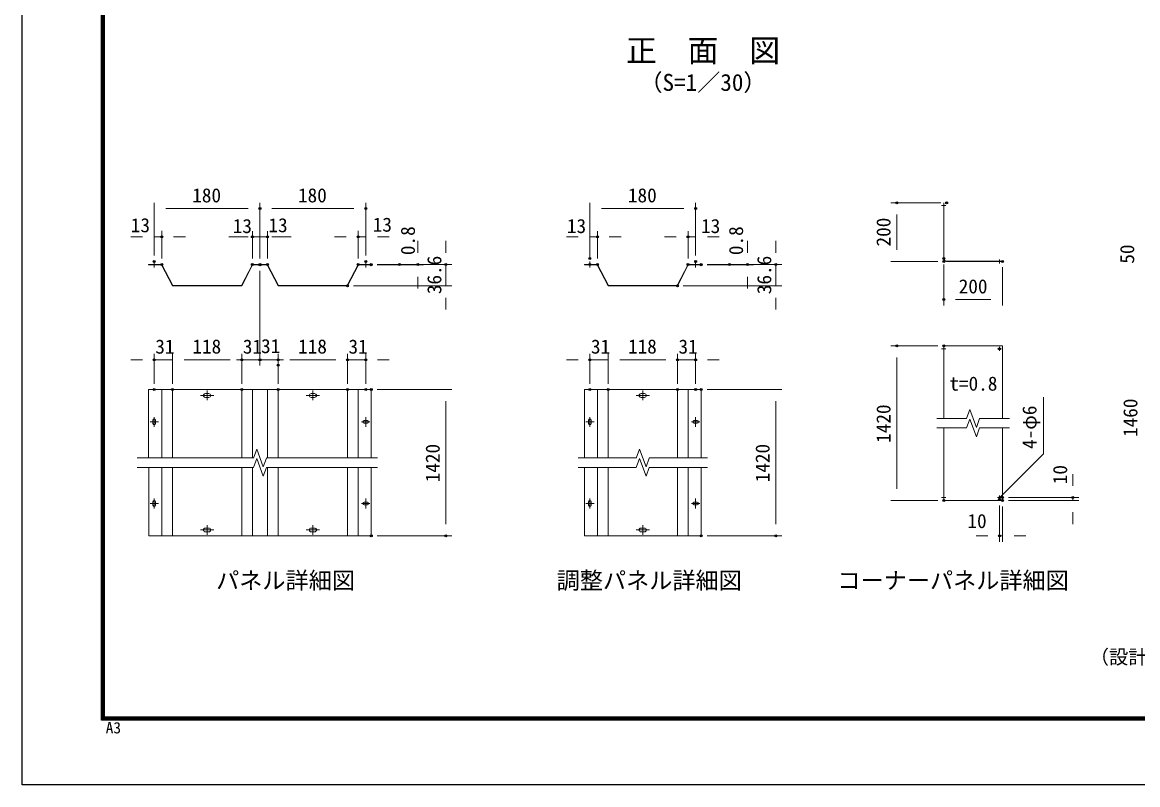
# Model space of a CAD drawing. Units: millimetres, scale not verified. Extents: x -6300 to 6300, y -4455 to 4455.
# Drawn here: x -6300 to -604, y -4455 to -561 of the extents above; entities that cross this region are included whole.
import ezdxf
from ezdxf.enums import TextEntityAlignment as Align

# ---------------------------------------------------------------- set-up
doc = ezdxf.new("R2010")
doc.units = ezdxf.units.MM
doc.header["$LTSCALE"] = 20
doc.header["$PDMODE"] = 32
doc.header["$PDSIZE"] = 10
doc.linetypes.add('DASHED', pattern=[7.5, 6, -1.5])
doc.linetypes.add('USER1', pattern=[50.8, 31.75, -6.35, 6.35, -6.35])
for name, color, linetype, lineweight in [('0-1_D-STR1', 1, 'Continuous', 25), ('0-2_D-BMK', 2, 'USER1', 13), ('0-4_D-STR2', 7, 'Continuous', 13), ('0-5_D-STR-DIM', 7, 'Continuous', 13), ('0-6_D-STR-TXT', 7, 'Continuous', 13), ('0-7_D-TTL-TXT', 7, 'Continuous', 25), ('0-8_0', 7, 'Continuous', 25), ('0-A_D-TTL', 7, 'Continuous', 25)]:
    doc.layers.add(name, color=color, linetype=linetype, lineweight=lineweight)
doc.layers.add('0-9_Defpoints', color=8, linetype='Continuous')
doc.styles.add('ＭＳ ゴシック', font='')
doc.styles.get('ＭＳ ゴシック').set_extended_font_data('MS Gothic')

msp = doc.modelspace()

# ---------------------------------------------------------------- linework, layer by layer
at = {"layer": '0-1_D-STR1'}
msp.add_circle((-1309.35, -2228.44), 4.5, dxfattribs=at)
at = {"layer": '0-2_D-BMK'}
for p, q in [((-1604.85, -1497.27), (-1583.85, -1497.27)), ((-5626.23, -1782.6), (-5626.23, -1812.6)), ((-4546.23, -1782.6), (-4546.23, -1812.6)), ((-3401.24, -1782.6), (-3401.24, -1812.6)), ((-2861.24, -1782.6), (-2861.24, -1812.6)), ((-1309.35, -1771.77), (-1309.35, -1792.77)), ((-1309.35, -2217.94), (-1309.35, -2238.94)), ((-1604.85, -2228.44), (-1583.85, -2228.44)), ((-1319.85, -2228.44), (-1298.85, -2228.44)), ((-5356.23, -2441.89), (-5356.23, -2491.39)), ((-4816.23, -2441.89), (-4816.23, -2491.39)), ((-3131.24, -2441.89), (-3131.24, -2491.39)), ((-5389.83, -2466.64), (-5322.63, -2466.64)), ((-4782.63, -2466.64), (-4849.83, -2466.64)), ((-3097.64, -2466.64), (-3164.84, -2466.64)), ((-5604.78, -2601.64), (-5647.68, -2601.64)), ((-5626.23, -2576.89), (-5626.23, -2626.39)), ((-4524.78, -2601.64), (-4567.68, -2601.64)), ((-4546.23, -2576.89), (-4546.23, -2626.39)), ((-3422.69, -2601.64), (-3379.79, -2601.64)), ((-3401.24, -2576.89), (-3401.24, -2626.39)), ((-2839.79, -2601.64), (-2882.69, -2601.64)), ((-2861.24, -2576.89), (-2861.24, -2626.39)), ((-5604.78, -3018.64), (-5647.68, -3018.64)), ((-5626.23, -2993.89), (-5626.23, -3043.39)), ((-4524.78, -3018.64), (-4567.68, -3018.64)), ((-4546.23, -2993.89), (-4546.23, -3043.39)), ((-3422.69, -3018.64), (-3379.79, -3018.64)), ((-3401.24, -2993.89), (-3401.24, -3043.39)), ((-2839.79, -3018.64), (-2882.69, -3018.64)), ((-2861.24, -2993.89), (-2861.24, -3043.39)), ((-1604.85, -2988.64), (-1583.85, -2988.64)), ((-1319.85, -2988.64), (-1298.85, -2988.64)), ((-1309.35, -2999.14), (-1309.35, -2978.14)), ((-5356.23, -3178.39), (-5356.23, -3128.89)), ((-4816.23, -3178.39), (-4816.23, -3128.89)), ((-3131.24, -3178.39), (-3131.24, -3128.89)), ((-5389.83, -3153.64), (-5322.63, -3153.64)), ((-4782.63, -3153.64), (-4849.83, -3153.64)), ((-3097.64, -3153.64), (-3164.84, -3153.64))]:
    msp.add_line(p, q, dxfattribs=at)
at = {"layer": '0-4_D-STR2'}
for p, q in [((-1594.35, -1767.27), (-1594.35, -1482.27)), ((-1593.15, -1482.27), (-1594.35, -1482.27)), ((-1593.15, -1767.27), (-1593.15, -1482.27)), ((-1579.35, -1781.07), (-1294.35, -1781.07)), ((-1594.35, -2584.54), (-1594.35, -2213.44)), ((-1594.35, -2213.44), (-1294.35, -2213.44)), ((-1294.35, -2584.54), (-1294.35, -2213.44)), ((-1594.35, -3003.64), (-1594.35, -2632.54)), ((-1294.35, -3003.64), (-1294.35, -2632.54)), ((-1594.35, -3003.64), (-1294.35, -3003.64))]:
    msp.add_line(p, q, dxfattribs=at)
at = {"layer": '0-4_D-STR2', "linetype": 'DASHED'}
for p, q in [((-1593.15, -2584.54), (-1593.15, -2213.44)), ((-1593.15, -3003.64), (-1593.15, -2632.54))]:
    msp.add_line(p, q, dxfattribs=at)
at = {"layer": '0-4_D-STR2'}
msp.add_lwpolyline([(-1579.35, -1782.27), (-1294.35, -1782.27), (-1294.35, -1781.07)], dxfattribs=at)
for radius in [15, 13.8]:
    msp.add_arc((-1579.35, -1767.27), radius, 180, 270, dxfattribs=at)
at = {"layer": '0-5_D-STR-DIM'}
for p, q in [((-5626.23, -1752.6), (-5626.23, -1482.27)), ((-5566.23, -1512.27), (-5146.23, -1512.27)), ((-5086.23, -1767.6), (-5086.23, -1482.27)), ((-5086.23, -1767.6), (-5086.23, -1482.27)), ((-5026.23, -1512.27), (-4606.23, -1512.27)), ((-4546.23, -1752.6), (-4546.23, -1482.27)), ((-3401.24, -1737.6), (-3401.24, -1482.27)), ((-3341.24, -1512.27), (-2921.24, -1512.27)), ((-2861.24, -1752.6), (-2861.24, -1482.27)), ((-1609.35, -1482.27), (-1864.35, -1482.27)), ((-1834.35, -1722.27), (-1834.35, -1542.27)), ((-5626.23, -1752.6), (-5626.23, -1626.36)), ((-5587.23, -1767.6), (-5587.23, -1626.36)), ((-5125.23, -1767.6), (-5125.23, -1627.12)), ((-5086.23, -1767.6), (-5086.23, -1627.12)), ((-5086.23, -1767.6), (-5086.23, -1627.12)), ((-5047.23, -1767.6), (-5047.23, -1627.12)), ((-4585.23, -1767.6), (-4585.23, -1626.36)), ((-4546.23, -1752.6), (-4546.23, -1626.36)), ((-3401.24, -1767.6), (-3401.24, -1627.12)), ((-3362.24, -1767.6), (-3362.24, -1627.12)), ((-2900.24, -1767.6), (-2900.24, -1627.12)), ((-2861.24, -1752.6), (-2861.24, -1627.12)), ((-5686.23, -1656.36), (-5746.23, -1656.36)), ((-5626.23, -1656.36), (-5587.23, -1656.36)), ((-5527.23, -1656.36), (-5467.23, -1656.36)), ((-5185.23, -1657.12), (-5245.23, -1657.12)), ((-5146.23, -1657.12), (-5206.23, -1657.12)), ((-5086.23, -1657.12), (-5125.23, -1657.12)), ((-5086.23, -1657.12), (-5047.23, -1657.12)), ((-5026.23, -1657.12), (-4966.23, -1657.12)), ((-4987.23, -1657.12), (-4927.23, -1657.12)), ((-4645.23, -1656.36), (-4705.23, -1656.36)), ((-4546.23, -1656.36), (-4585.23, -1656.36)), ((-4486.23, -1656.36), (-4426.23, -1656.36)), ((-4280.53, -1737.6), (-4280.53, -1677.6)), ((-4136.53, -1737.6), (-4136.53, -1677.6)), ((-3461.24, -1657.12), (-3521.24, -1657.12)), ((-3401.24, -1657.12), (-3362.24, -1657.12)), ((-3302.24, -1657.12), (-3242.24, -1657.12)), ((-2960.24, -1657.12), (-3020.24, -1657.12)), ((-2861.24, -1657.12), (-2900.24, -1657.12)), ((-2801.24, -1657.12), (-2741.24, -1657.12)), ((-2595.74, -1737.6), (-2595.74, -1677.6)), ((-2451.74, -1737.6), (-2451.74, -1677.6)), ((-5587.23, -1797.6), (-5654.73, -1797.6)), ((-5654.73, -1800), (-5654.73, -1797.6)), ((-5588.71, -1800), (-5654.73, -1800)), ((-5588.71, -1800), (-5533.23, -1907.4)), ((-5587.23, -1797.6), (-5531.74, -1905)), ((-5125.23, -1797.6), (-5180.71, -1905)), ((-5123.74, -1800), (-5179.23, -1907.4)), ((-5047.23, -1797.6), (-5125.23, -1797.6)), ((-5048.71, -1800), (-5123.74, -1800)), ((-5048.71, -1800), (-4993.23, -1907.4)), ((-5047.23, -1797.6), (-4991.74, -1905)), ((-4585.23, -1797.6), (-4640.71, -1905)), ((-4583.74, -1800), (-4639.23, -1907.4)), ((-4517.73, -1797.6), (-4585.23, -1797.6)), ((-4585.23, -1797.6), (-4517.73, -1797.6)), ((-4517.73, -1800), (-4583.74, -1800)), ((-4487.73, -1797.6), (-4250.53, -1797.6)), ((-4487.73, -1800), (-4250.53, -1800)), ((-4343.73, -1797.6), (-4106.53, -1797.6)), ((-4280.53, -1800), (-4280.53, -1797.6)), ((-4136.53, -1907.4), (-4136.53, -1797.6)), ((-3429.74, -1797.6), (-3362.24, -1797.6)), ((-3429.73, -1800), (-3429.74, -1797.6)), ((-3362.24, -1797.6), (-3306.75, -1905)), ((-2900.24, -1797.6), (-2955.72, -1905)), ((-2898.75, -1800), (-2954.24, -1907.4)), ((-2832.74, -1797.6), (-2900.24, -1797.6)), ((-2832.74, -1800), (-2898.75, -1800)), ((-2832.74, -1800), (-2832.74, -1797.6)), ((-2802.93, -1797.6), (-2565.74, -1797.6)), ((-2802.93, -1800), (-2565.74, -1800)), ((-2658.93, -1797.6), (-2421.74, -1797.6)), ((-2595.74, -1800), (-2595.74, -1797.6)), ((-2451.74, -1907.4), (-2451.74, -1797.6)), ((-1624.35, -1782.27), (-1864.35, -1782.27)), ((-1594.35, -1797.27), (-1594.35, -2007.27)), ((-1294.35, -1812.27), (-1294.35, -2007.27)), ((-5086.23, -1830), (-5086.23, -2314.36)), ((-5086.23, -1830), (-5086.23, -2314.36)), ((-4280.53, -1860), (-4280.53, -1920)), ((-2595.74, -1860), (-2595.74, -1920)), ((-5179.23, -1907.4), (-5533.23, -1907.4)), ((-5180.71, -1905), (-5531.74, -1905)), ((-4639.23, -1907.4), (-4993.23, -1907.4)), ((-4640.71, -1905), (-4991.74, -1905)), ((-4609.23, -1907.4), (-4106.53, -1907.4)), ((-2954.24, -1907.4), (-3308.24, -1907.4)), ((-2955.72, -1905), (-3306.75, -1905)), ((-2924.43, -1907.4), (-2421.74, -1907.4)), ((-4136.53, -1967.4), (-4136.53, -2027.4)), ((-2451.74, -1967.4), (-2451.74, -2027.4)), ((-1354.35, -1977.27), (-1534.35, -1977.27)), ((-1624.35, -2213.44), (-1864.35, -2213.44)), ((-5626.23, -2406.64), (-5626.23, -2254.36)), ((-5533.17, -2406.64), (-5533.17, -2254.36)), ((-5533.17, -2406.64), (-5533.17, -2254.36)), ((-5179.03, -2406.64), (-5179.03, -2254.36)), ((-5179.03, -2406.64), (-5179.03, -2254.36)), ((-4993.17, -2281.72), (-4993.17, -2254.36)), ((-4993.03, -2406.64), (-4993.03, -2254.36)), ((-4639.28, -2406.64), (-4639.28, -2254.36)), ((-4638.89, -2406.64), (-4638.89, -2254.36)), ((-4546.23, -2406.64), (-4546.23, -2254.36)), ((-3401.24, -2406.64), (-3401.24, -2254.37)), ((-3308.38, -2406.64), (-3308.38, -2254.37)), ((-3308.38, -2406.64), (-3308.38, -2254.37)), ((-2954.24, -2406.64), (-2954.24, -2254.37)), ((-2954.24, -2406.64), (-2954.24, -2254.37)), ((-2861.24, -2406.64), (-2861.24, -2254.37)), ((-1834.35, -2943.64), (-1834.35, -2273.44)), ((-5686.23, -2284.36), (-5746.23, -2284.36)), ((-5533.17, -2284.36), (-5626.23, -2284.36)), ((-5473.17, -2284.36), (-5413.17, -2284.36)), ((-5473.17, -2284.36), (-5239.03, -2284.36)), ((-5239.03, -2284.36), (-5299.03, -2284.36)), ((-5146.23, -2284.36), (-5206.23, -2284.36)), ((-5179.03, -2284.36), (-5086.23, -2284.36)), ((-5086.23, -2284.36), (-4993.03, -2284.36)), ((-5026.23, -2284.36), (-4966.23, -2284.36)), ((-4933.17, -2284.36), (-4698.89, -2284.36)), ((-4933.03, -2284.36), (-4873.03, -2284.36)), ((-4699.28, -2284.36), (-4759.28, -2284.36)), ((-4639.28, -2284.36), (-4546.23, -2284.36)), ((-4486.23, -2284.36), (-4426.23, -2284.36)), ((-3461.24, -2284.37), (-3521.24, -2284.37)), ((-3308.38, -2284.37), (-3401.24, -2284.37)), ((-3248.38, -2284.37), (-3188.38, -2284.37)), ((-3248.38, -2284.37), (-3014.24, -2284.37)), ((-3014.24, -2284.37), (-3074.24, -2284.37)), ((-2954.24, -2284.37), (-2861.24, -2284.37)), ((-2801.24, -2284.37), (-2741.24, -2284.37)), ((-5654.73, -2436.64), (-5654.73, -2786.14)), ((-4517.73, -2436.64), (-5654.73, -2436.64)), ((-5587.23, -2436.64), (-5587.23, -2786.14)), ((-5533.03, -2436.64), (-5533.03, -2786.14)), ((-5179.23, -2436.64), (-5179.23, -2786.14)), ((-5125.23, -2436.64), (-5125.23, -2786.14)), ((-5047.23, -2436.64), (-5047.23, -2786.14)), ((-4993.23, -2436.64), (-4993.23, -2786.14)), ((-4639.23, -2436.64), (-4639.23, -2786.14)), ((-4585.23, -2436.64), (-4585.23, -2786.14)), ((-4517.73, -2436.64), (-4517.73, -2786.14)), ((-4487.53, -2436.64), (-4106.53, -2436.64)), ((-3429.74, -2436.64), (-3429.74, -2786.14)), ((-2832.74, -2436.64), (-3429.74, -2436.64)), ((-3362.24, -2436.64), (-3362.24, -2786.14)), ((-3308.24, -2436.64), (-3308.24, -2786.14)), ((-2954.24, -2436.64), (-2954.24, -2786.14)), ((-2900.24, -2436.64), (-2900.24, -2786.14)), ((-2832.74, -2436.64), (-2832.74, -2786.14)), ((-2802.74, -2436.64), (-2421.74, -2436.64)), ((-5365.08, -2456.89), (-5347.38, -2456.89)), ((-5365.08, -2476.39), (-5347.38, -2476.39)), ((-4807.38, -2456.89), (-4825.08, -2456.89)), ((-4807.38, -2476.39), (-4825.08, -2476.39)), ((-4136.53, -2496.64), (-4136.53, -3123.64)), ((-3122.39, -2456.89), (-3140.09, -2456.89)), ((-3122.39, -2476.39), (-3140.09, -2476.39)), ((-2451.74, -2496.64), (-2451.74, -3123.64)), ((-1477.49, -2584.69), (-1460.92, -2539.16)), ((-1427.77, -2630.22), (-1460.92, -2539.16)), ((-5632.68, -2610.19), (-5632.68, -2593.09)), ((-5619.78, -2610.19), (-5619.78, -2593.09)), ((-4554.78, -2595.19), (-4537.68, -2595.19)), ((-4554.78, -2608.09), (-4537.68, -2608.09)), ((-3407.69, -2593.09), (-3407.69, -2610.19)), ((-3394.79, -2593.09), (-3394.79, -2610.19)), ((-2869.79, -2595.19), (-2852.69, -2595.19)), ((-2869.79, -2608.09), (-2852.69, -2608.09)), ((-1630.07, -2584.54), (-1477.44, -2584.54)), ((-1477.49, -2632.69), (-1460.92, -2587.16)), ((-1427.77, -2678.22), (-1460.92, -2587.16)), ((-1411.2, -2584.69), (-1427.78, -2630.22)), ((-1411.15, -2584.54), (-1258.58, -2584.54)), ((-1630.07, -2632.54), (-1477.44, -2632.54)), ((-1411.2, -2632.69), (-1427.78, -2678.22)), ((-1411.15, -2632.54), (-1258.58, -2632.54)), ((-5713.47, -2786.14), (-5119.07, -2786.14)), ((-5119.13, -2786.29), (-5102.55, -2740.75)), ((-5119.13, -2834.29), (-5102.55, -2788.75)), ((-5069.41, -2831.82), (-5102.55, -2740.75)), ((-5069.41, -2879.82), (-5102.55, -2788.75)), ((-5052.83, -2786.29), (-5069.41, -2831.82)), ((-5052.78, -2786.14), (-4485.19, -2786.14)), ((-3462.08, -2786.14), (-3164.33, -2786.14)), ((-3164.38, -2786.29), (-3147.81, -2740.76)), ((-3164.38, -2834.29), (-3147.81, -2788.76)), ((-3114.66, -2831.82), (-3147.81, -2740.76)), ((-3114.66, -2879.82), (-3147.81, -2788.76)), ((-3098.09, -2786.29), (-3114.66, -2831.82)), ((-3098.04, -2786.14), (-2800.39, -2786.14)), ((-5713.47, -2834.14), (-5119.07, -2834.14)), ((-5654.53, -2834.14), (-5654.53, -3183.64)), ((-5587.03, -2834.14), (-5587.03, -3183.64)), ((-5533.03, -2834.14), (-5533.03, -3183.64)), ((-5179.03, -2834.14), (-5179.03, -3183.64)), ((-5125.03, -2834.14), (-5125.03, -3183.64)), ((-5052.83, -2834.29), (-5069.41, -2879.82)), ((-5052.78, -2834.14), (-4485.19, -2834.14)), ((-5047.03, -2834.14), (-5047.03, -3183.64)), ((-4993.03, -2834.14), (-4993.03, -3183.64)), ((-4639.03, -2834.14), (-4639.03, -3183.64)), ((-4585.03, -2834.14), (-4585.03, -3183.64)), ((-4517.53, -2834.14), (-4517.53, -3183.64)), ((-3462.08, -2834.14), (-3164.33, -2834.14)), ((-3429.74, -3183.64), (-3429.74, -2834.14)), ((-3362.24, -3183.64), (-3362.24, -2834.14)), ((-3308.24, -3183.64), (-3308.24, -2834.14)), ((-3098.09, -2834.29), (-3114.66, -2879.82)), ((-3098.04, -2834.14), (-2800.39, -2834.14)), ((-2954.24, -3183.64), (-2954.24, -2834.14)), ((-2900.24, -3183.64), (-2900.24, -2834.14)), ((-2832.74, -3183.64), (-2832.74, -2834.14)), ((-934.35, -2928.64), (-934.35, -2868.64)), ((-5632.68, -3010.09), (-5632.68, -3027.19)), ((-5619.78, -3010.09), (-5619.78, -3027.19)), ((-4554.78, -3012.19), (-4537.68, -3012.19)), ((-3407.69, -3010.09), (-3407.69, -3027.19)), ((-3394.79, -3010.09), (-3394.79, -3027.19)), ((-2869.79, -3012.19), (-2852.69, -3012.19)), ((-1624.35, -3003.64), (-1864.35, -3003.64)), ((-1264.35, -2988.64), (-904.35, -2988.64)), ((-1264.35, -3003.64), (-904.35, -3003.64)), ((-934.35, -3003.64), (-934.35, -2988.64)), ((-4554.78, -3025.09), (-4537.68, -3025.09)), ((-2869.79, -3025.09), (-2852.69, -3025.09)), ((-1309.35, -3029.14), (-1309.35, -3213.64)), ((-1294.35, -3033.64), (-1294.35, -3213.64)), ((-934.35, -3063.64), (-934.35, -3123.64)), ((-4517.53, -3183.64), (-5654.53, -3183.64)), ((-5365.08, -3143.89), (-5347.38, -3143.89)), ((-5365.08, -3163.39), (-5347.38, -3163.39)), ((-4807.38, -3143.89), (-4825.08, -3143.89)), ((-4807.38, -3163.39), (-4825.08, -3163.39)), ((-4487.53, -3183.64), (-4106.53, -3183.64)), ((-2832.74, -3183.64), (-3429.74, -3183.64)), ((-3122.39, -3143.89), (-3140.09, -3143.89)), ((-3122.39, -3163.39), (-3140.09, -3163.39)), ((-2802.74, -3183.64), (-2421.74, -3183.64)), ((-1369.35, -3183.64), (-1429.35, -3183.64)), ((-1294.35, -3183.64), (-1309.35, -3183.64)), ((-1234.35, -3183.64), (-1174.35, -3183.64))]:
    msp.add_line(p, q, dxfattribs=at)
for points in [[(-4583.74, -1800), (-4517.73, -1800), (-4517.73, -1797.6)], [(-3429.74, -1800), (-3363.72, -1800), (-3308.24, -1907.4)]]:
    msp.add_lwpolyline(points, dxfattribs=at)
for centre, radius, start, end in [((-5365.08, -2466.64), 9.75, 90, 270), ((-5347.38, -2466.64), 9.75, 270, 90), ((-4825.08, -2466.64), 9.75, 90, 270), ((-4807.38, -2466.64), 9.75, 270, 90), ((-3140.09, -2466.64), 9.75, 90, 270), ((-3122.39, -2466.64), 9.75, 270, 90), ((-5626.23, -2593.09), 6.45, 0, 180), ((-5626.23, -2610.19), 6.45, 180, 0), ((-4554.78, -2601.64), 6.45, 90, 270), ((-4537.68, -2601.64), 6.45, 270, 90), ((-3401.24, -2593.09), 6.45, 0, 180), ((-3401.24, -2610.19), 6.45, 180, 0), ((-2869.79, -2601.64), 6.45, 90, 270), ((-2852.69, -2601.64), 6.45, 270, 90), ((-5626.23, -3010.09), 6.45, 0, 180), ((-4554.78, -3018.64), 6.45, 90, 270), ((-4537.68, -3018.64), 6.45, 270, 90), ((-3401.24, -3010.09), 6.45, 0, 180), ((-2869.79, -3018.64), 6.45, 90, 270), ((-2852.69, -3018.64), 6.45, 270, 90), ((-5626.23, -3027.19), 6.45, 180, 0), ((-3401.24, -3027.19), 6.45, 180, 0), ((-5365.08, -3153.64), 9.75, 90, 270), ((-5347.38, -3153.64), 9.75, 270, 90), ((-4825.08, -3153.64), 9.75, 90, 270), ((-4807.38, -3153.64), 9.75, 270, 90), ((-3140.09, -3153.64), 9.75, 90, 270), ((-3122.39, -3153.64), 9.75, 270, 90)]:
    msp.add_arc(centre, radius, start, end, dxfattribs=at)
at = {"layer": '0-6_D-STR-TXT'}
msp.add_lwpolyline([(-1084.06, -2475.7), (-1084.06, -2765.51), (-1304.73, -2984.07)], dxfattribs=at)
at = {"layer": '0-8_0'}
msp.add_circle((-1309.35, -2988.64), 4.5, dxfattribs=at)
at = {"layer": '0-9_Defpoints'}
for p in [(-1834.35, -1482.27), (-1579.35, -1482.27), (-5086.23, -1512.27), (-4546.23, -1512.27), (-2861.24, -1512.27), (-5587.23, -1656.36), (-4585.23, -1656.36), (-5125.23, -1657.12), (-5047.23, -1657.12), (-3362.24, -1657.12), (-2900.24, -1657.12), (-3401.24, -1767.6), (-1594.35, -1767.27), (-5626.23, -1782.6), (-5626.23, -1782.6), (-5587.23, -1797.6), (-5125.23, -1797.6), (-5086.23, -1797.6), (-5086.23, -1797.6), (-5086.23, -1800), (-5047.23, -1797.6), (-4585.23, -1797.6), (-4546.23, -1782.6), (-4546.23, -1782.6), (-4517.73, -1797.6), (-4517.73, -1800), (-4373.73, -1797.6), (-4280.53, -1797.6), (-4136.53, -1797.6), (-3401.24, -1797.6), (-3362.24, -1797.6), (-2900.24, -1797.6), (-2861.24, -1782.6), (-2832.93, -1797.6), (-2832.93, -1800), (-2688.93, -1797.6), (-2595.74, -1797.6), (-2451.74, -1797.6), (-1594.35, -1782.27), (-1294.35, -1782.27), (-4639.23, -1907.4), (-2954.43, -1907.4), (-1594.35, -1977.27), (-1834.35, -2213.44), (-1594.35, -2213.44), (-5626.23, -2284.36), (-5179.03, -2284.36), (-5086.23, -2284.36), (-4993.17, -2311.72), (-4993.03, -2284.36), (-4638.89, -2284.36), (-4546.23, -2284.36), (-3401.24, -2284.37), (-2954.24, -2284.37), (-2861.24, -2284.37), (-5626.23, -2436.64), (-5533.17, -2436.64), (-5179.03, -2436.64), (-4993.03, -2436.64), (-4639.28, -2436.64), (-4638.89, -2436.64), (-4546.23, -2436.64), (-4517.53, -2436.64), (-3401.24, -2436.64), (-3308.38, -2436.64), (-2954.24, -2436.64), (-2861.24, -2436.64), (-2832.74, -2436.64), (-1594.35, -3003.64), (-1309.35, -2999.14), (-1294.35, -2988.64), (-1294.35, -3003.64), (-1294.35, -3003.64), (-934.35, -2988.64), (-4517.53, -3183.64), (-4136.53, -3183.64), (-2832.74, -3183.64), (-2451.74, -3183.64), (-1309.35, -3183.64)]:
    msp.add_point(p, dxfattribs=at)
at = {"layer": '0-A_D-TTL', "color": 2}
msp.add_lwpolyline([(-6300, 4455), (6300, 4455), (6300, -4455), (-6300, -4455)], close=True, dxfattribs=at)
at = {"layer": '0-A_D-TTL'}
for points in [[(-5895, 4125), (5895, 4125), (5895, -4125), (-5895, -4125)], [(-5891.25, 4121.25), (5891.25, 4121.25), (5891.25, -4121.25), (-5891.25, -4121.25)], [(-5887.5, 4117.5), (5887.5, 4117.5), (5887.5, -4117.5), (-5887.5, -4117.5)], [(-5883.75, 4113.75), (5883.75, 4113.75), (5883.75, -4113.75), (-5883.75, -4113.75)], [(-5880, 4110), (5880, 4110), (5880, -4110), (-5880, -4110)]]:
    msp.add_lwpolyline(points, close=True, dxfattribs=at)

# ---------------------------------------------------------------- texts
at = {"layer": '0-5_D-STR-DIM', "style": 'ＭＳ ゴシック'}
for s, p in [('180', (-5432.2, -1502.15)), ('180', (-4892.2, -1502.15)), ('180', (-3207.21, -1502.15)), ('13', (-5745.99, -1654.72)), ('13', (-5225.34, -1658.94)), ('13', (-5043.14, -1654.71)), ('13', (-4510.38, -1651.87)), ('13', (-3518.77, -1658.94)), ('13', (-2833.72, -1658.94)), ('200', (-1517.85, -1967.15)), ('31', (-5620.93, -2274.8)), ('118', (-5431.52, -2274.24)), ('31', (-5173.79, -2274.73)), ('31', (-5080.93, -2272.28)), ('118', (-4891.45, -2274.24)), ('31', (-4634.18, -2274.8)), ('31', (-3396.13, -2274.8)), ('118', (-3206.72, -2274.24)), ('31', (-2948.99, -2274.73)), ('10', (-1473.31, -3165.85))]:
    msp.add_text(s, height=72.14, dxfattribs=at).set_placement(p, align=Align.BOTTOM_LEFT)
for s, p in [('200', (-1844.47, -1705.77)), ('0.8', (-4273.25, -1749.79)), ('0.8', (-2597.46, -1749.79)), ('50', (-599.94, -1793.71)), ('36.6', (-4138.25, -1949.4)), ('36.6', (-2453.46, -1949.4)), ('1460', (-583.57, -2678.89)), ('1420', (-1844.47, -2708.89)), ('1420', (-4146.66, -2910.49)), ('1420', (-2461.86, -2910.49)), ('10', (-942.34, -2920.24))]:
    msp.add_text(s, height=72.14, rotation=90, dxfattribs=at).set_placement(p, align=Align.BOTTOM_LEFT)
at = {"layer": '0-6_D-STR-TXT', "style": 'ＭＳ ゴシック'}
msp.add_text('t=0.8', height=72.14, dxfattribs=at).set_placement((-1565.49, -2463.82), align=Align.BOTTOM_LEFT)
msp.add_text('4-φ6', height=72.14, rotation=90, dxfattribs=at).set_placement((-1098.87, -2740.15), align=Align.BOTTOM_LEFT)
at = {"layer": '0-7_D-TTL-TXT', "style": 'ＭＳ ゴシック'}
for s, height, p in [('正\u3000面\u3000図', 115.4, (-3216.81, -797.08)), ('（S=1／30）', 86.66, (-3148.59, -936.87)), ('パネル詳細図', 86.66, (-5310.39, -3481.02)), ('調整パネル詳細図', 86.66, (-3571.14, -3481.02)), ('コーナーパネル詳細図', 86.66, (-2137.48, -3481.02)), ('（設計条件）風荷重：昭和57年改正 建築基準法・同施行令に基づく風圧力に準拠。', 72.14, (-848.67, -3860.4))]:
    msp.add_text(s, height=height, dxfattribs=at).set_placement(p, align=Align.BOTTOM_LEFT)
at = {"layer": '0-A_D-TTL', "style": 'ＭＳ ゴシック'}
msp.add_text('A3', height=57.77, dxfattribs=at).set_placement((-5874.13, -4210.22), align=Align.BOTTOM_LEFT)

doc.saveas('drawing.dxf')
